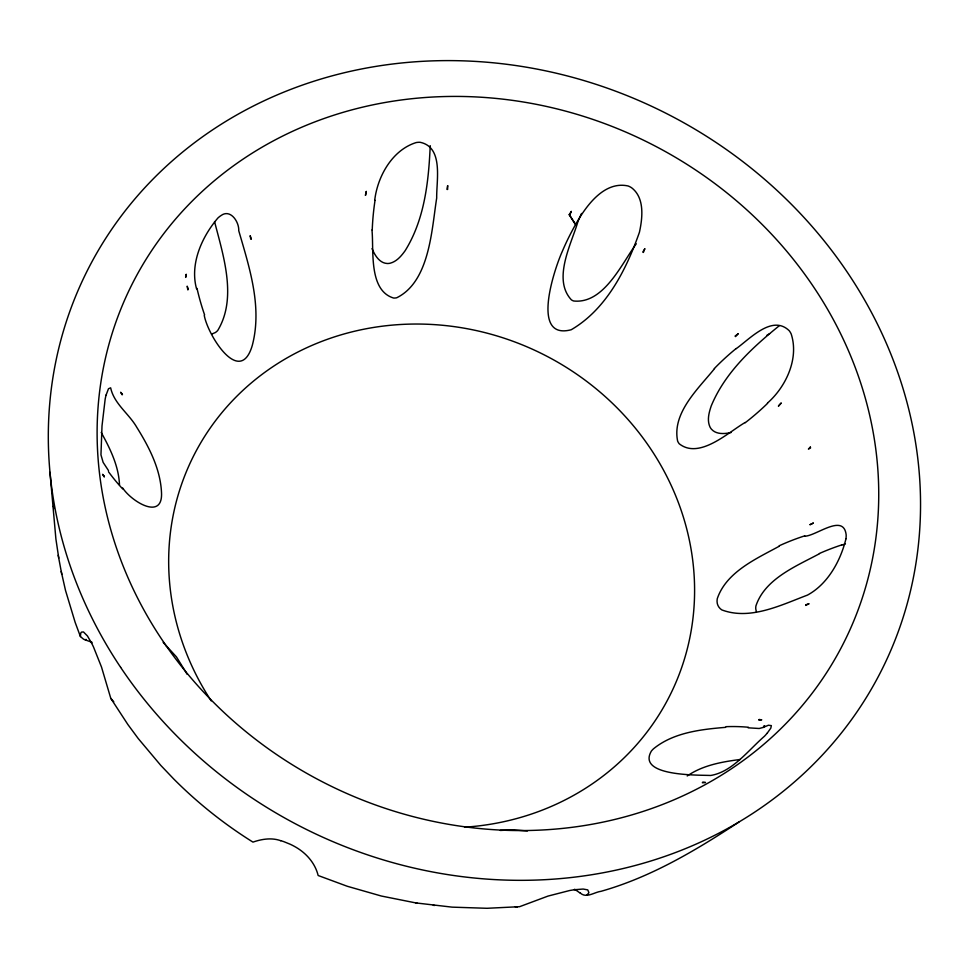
<?xml version="1.0" encoding="UTF-8"?>
<svg xmlns="http://www.w3.org/2000/svg" width="969" height="969" viewBox="0 0 969 969"><rect width="100%" height="100%" fill="white"/><g stroke="black" fill="none" stroke-linecap="round" stroke-linejoin="round"><path stroke-width="1.45" d="M371.975 229.992C373.973 249.808 368.305 290.337 393.559 298.028A8.866 6.214 -16.8 0 0 396.721 297.774C429.8 281.47 431.689 229.435 436.692 198.015C436.353 180.488 443.766 147.276 420.207 142.31A10.259 5.572 -12.4 0 0 416.173 142.564C392.203 149.989 377.45 176.503 374.7 200.389M430.224 145.641C428.637 181.675 424.604 219.466 405.139 250.705C401.384 255.913 396.805 261.436 390.313 263.168A8.806 6.335 -17 0 1 387.164 263.495C379.303 263.047 374.724 255.017 372.035 248.585M845.961 538.776C840.583 560.833 827.865 584.041 807.48 595.099C781.038 605.056 750.151 620.584 721.832 609.913C719.034 608.144 717.133 605.031 717.072 601.701A9.157 4.954 -72 0 1 717.314 598.563C726.423 571.855 756.377 558.75 779.27 546.213M106.069 395.11L108.48 388.751L110.648 387.818C114.039 403.819 128.901 413.557 136.847 427.414C149.02 446.951 160.26 468.669 161.484 492.107C163.313 520.971 131.784 501.845 122.663 487.976M569.833 214.864L571.322 211.351L569.215 214.633L575.574 224.554A408.215 308.372 2.5 0 0 562.202 251.625C555.419 266.451 529.389 340.749 571.201 329.751C606.4 309.232 626.349 269.576 639.431 232.257C642.544 218.001 644.833 198.015 631.74 187.865A10.102 6.153 27.2 0 0 628.094 185.975C604.062 180.658 585.979 206.082 575.574 224.554L569.215 214.633M763.281 727.416L764.493 725.696L763.281 727.416L759.199 728.494L748.116 727.816M636.282 243.788C621.686 263.616 603.796 304.23 573.612 300.984A8.636 6.662 27.2 0 1 571.359 299.821C552.112 279.108 571.674 243.389 578.033 221.283A406.641 312.115 2.2 0 1 581.557 213.446M767.278 733.097L770.827 728.107L771.348 725.611L768.417 725.236L763.79 727.15M714.492 368.668C698.54 388.508 671.832 412.806 677.622 441.052A8.878 6.189 71.1 0 0 679.245 443.79C699.412 459.778 728.506 432.065 745.137 422.496M767.448 403.092C786.101 386.679 799.183 358.457 791.176 333.942A10.259 5.535 66.6 0 0 789.25 330.756C772.426 314.283 750.212 338.556 736.246 348.646M61.229 571.492L65.504 590.4L75.17 622.413L80.403 636.536L83.54 639.177L85.381 639.94L86.059 639.37M779.209 325.79C751.92 347.859 724.873 372.883 711.222 405.95C709.005 412.515 706.885 420.207 709.938 426.881A8.818 6.323 71.4 0 0 711.488 429.231C716.333 434.669 724.679 433.93 731.086 432.525M687.215 775.987C702.61 765.292 721.832 761.852 740.074 759.502M738.899 822.051C695.863 850.382 650.902 877.211 600.937 891.335C594.251 892.158 586.112 898.857 580.056 892.788M767 335.165L769.556 333.772M586.802 895.259L588.922 892.703L587.771 889.881L583.132 889.045L574.266 889.748M819.447 553.723C796.276 566.175 764.929 578.723 755.917 605.94A9.133 5.16 -71.7 0 0 755.784 609.053L756.426 611.887M841.673 545.147L845.44 543.863M804.779 536.22C816.431 535.893 843.527 512.952 846.155 534.767A10.695 3.791 -78.3 0 1 845.961 538.776M211.714 334.075L215.312 332.561A9.121 5.196 -54.1 0 0 217.71 330.502C237.417 298.052 223.233 255.453 214.549 221.598M500.331 830.457L512.795 829.803L527.427 830.978M280.671 840.668A25.037 4.615 27.2 0 1 283.723 841.613L289.901 844.12A12.1 2.241 27.2 0 1 294.334 846.337C305.768 852.514 315.058 862.834 318.147 875.504L347.277 886.272L381.326 896.022L415.883 902.926L452.087 907.141L487.056 908.292L519.614 906.681L548.018 896.083L569.663 890.523A11.87 1.09 -11 0 1 574.193 889.772M725.624 727.344C700.914 729.378 673.419 732.516 653.518 748.783A9.533 3.186 -39.4 0 0 651.313 751.169C636.524 776.726 699.594 774.897 710.652 775.479C732.382 771.942 748.225 750.285 764.48 736.222A11.265 1.187 -45.6 0 0 767.242 733.121M515.157 906.754L517.349 906.899M415.883 902.926L417.033 903.084M433.264 905.3L434.548 905.482M280.719 840.704C271.55 837.41 261.63 839.118 252.957 842.109C224.275 824.195 197.664 803.01 173.802 779.052L160.781 765.389L138.216 738.523L127.86 724.509L110.793 698.37L101.503 667.035L93.424 646.795A11.81 1.005 65.2 0 0 91.764 643.452M85.381 639.94L92.091 642.338M113.773 701.786L110.793 698.37M163.192 642.411L176.491 656.958L186.218 672.704M108.504 470.595L103.138 462.383L100.958 454.849L102.011 425.888L105.161 399.167A11.253 1.272 -80.3 0 1 106.069 395.073M101.212 432.44C110.151 448.623 118.775 466.174 119.502 484.997M91.728 643.331L87.404 635.918L83.455 631.933L81.493 632.115L80.754 633.108L80.403 636.536M186.496 673.346L186.763 674.012M204.253 315.349C207.729 335.201 240.058 387.249 252.291 345.412C262.442 306.773 249.433 267.662 238.749 230.707C239.222 221.877 230.392 208.577 221.041 215.554A10.671 3.864 -47.6 0 0 217.892 218.013C201.794 236.908 189.682 263.98 196.562 288.859M49.976 472.315L55.899 539.006L58.758 558.108M58.201 555.249L61.762 574.266M53.864 508.64L53.477 505.927L53.864 508.422M211.218 700.89A266.572 248.052 26.6 0 1 322.871 340.967A266.572 248.052 26.6 0 1 684.647 521.358A266.572 248.052 26.6 0 1 464.551 827.199M372.241 229.907A394.286 260.697 -36.1 0 1 375.039 200.304M204.604 314.913A399.204 199.239 -67.8 0 1 196.998 288.374M122.639 488.885A421.66 133.104 83.3 0 1 108.443 471.697M779.197 545.789A473.902 309.256 -88.9 0 1 804.742 535.857M714.347 368.523A437.358 331.713 47.3 0 1 736.137 348.537M819.399 553.481A474.325 318.086 -89 0 1 841.637 544.941M767.569 403.358A393.959 259.619 -89.9 0 1 745.209 422.726M574.544 889.276A520.777 132.523 -14.9 0 1 579.789 892.861M725.999 726.677A505.406 225.111 -50.7 0 1 748.456 727.259M447.666 185.709L447.63 189.452L446.975 189.415L447.666 185.709M185.733 274.845L185.685 277.413L186.29 274.288L185.733 274.845M366.282 191.487L365.47 195.326L366.282 191.487M104.301 476.348L104.264 477.027L102.593 474.313L104.301 476.348M805.869 604.753L805.736 605.395L809.067 603.711L805.869 604.753M644.773 248.815L643.355 252.449L642.81 252.085L644.773 248.815M122.421 394.213L122.179 394.831L120.628 392.251L122.421 394.213M759.139 719.519L758.775 720.088L761.743 719.81L759.139 719.519M781.099 403.128L778.482 406.047L781.099 403.128M188.252 289.392L187.816 289.864L187.199 286.17L188.252 289.392M738.075 333.845L735.495 336.594L735.083 336.086L738.075 333.845M810.338 447.097L808.412 449.059L810.556 447.896L810.338 447.097M702.876 782.298L702.343 782.722L705.505 782.467L702.876 782.298M251.322 238.846L250.753 239.173L250.147 235.673L251.322 238.846M813.257 523.09L810.084 524.665L813.257 523.09M166.305 645.984A398.453 358.784 26.6 0 0 841.019 648.079A398.453 358.784 26.6 0 0 456.447 96.415A398.453 358.784 26.6 0 0 166.305 645.984M120.653 667.375A444.565 400.694 26.6 0 0 874.644 683.327A444.565 400.694 26.6 0 0 457.986 60.708A444.565 400.694 26.6 0 0 120.653 667.375"/></g></svg>
